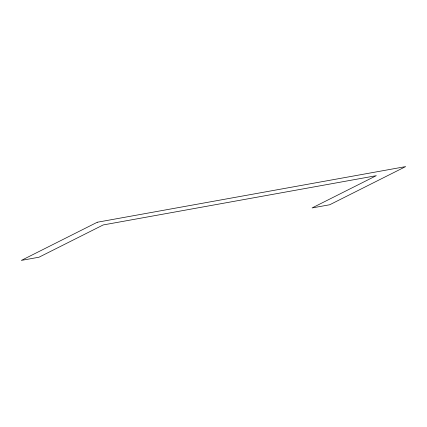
<?xml version="1.0" encoding="UTF-8"?>
<svg xmlns="http://www.w3.org/2000/svg" width="427" height="427" viewBox="0 0 427 427"><rect width="100%" height="100%" fill="white"/><g stroke="black" fill="none" stroke-linecap="round" stroke-linejoin="round"><path stroke-width="0.64" d="M97.287 222.237L21.35 260.401L38.98 257.219L103.19 224.949L376.299 175.673L312.089 207.938L329.713 204.763L405.65 166.599L97.287 222.237"/></g></svg>
